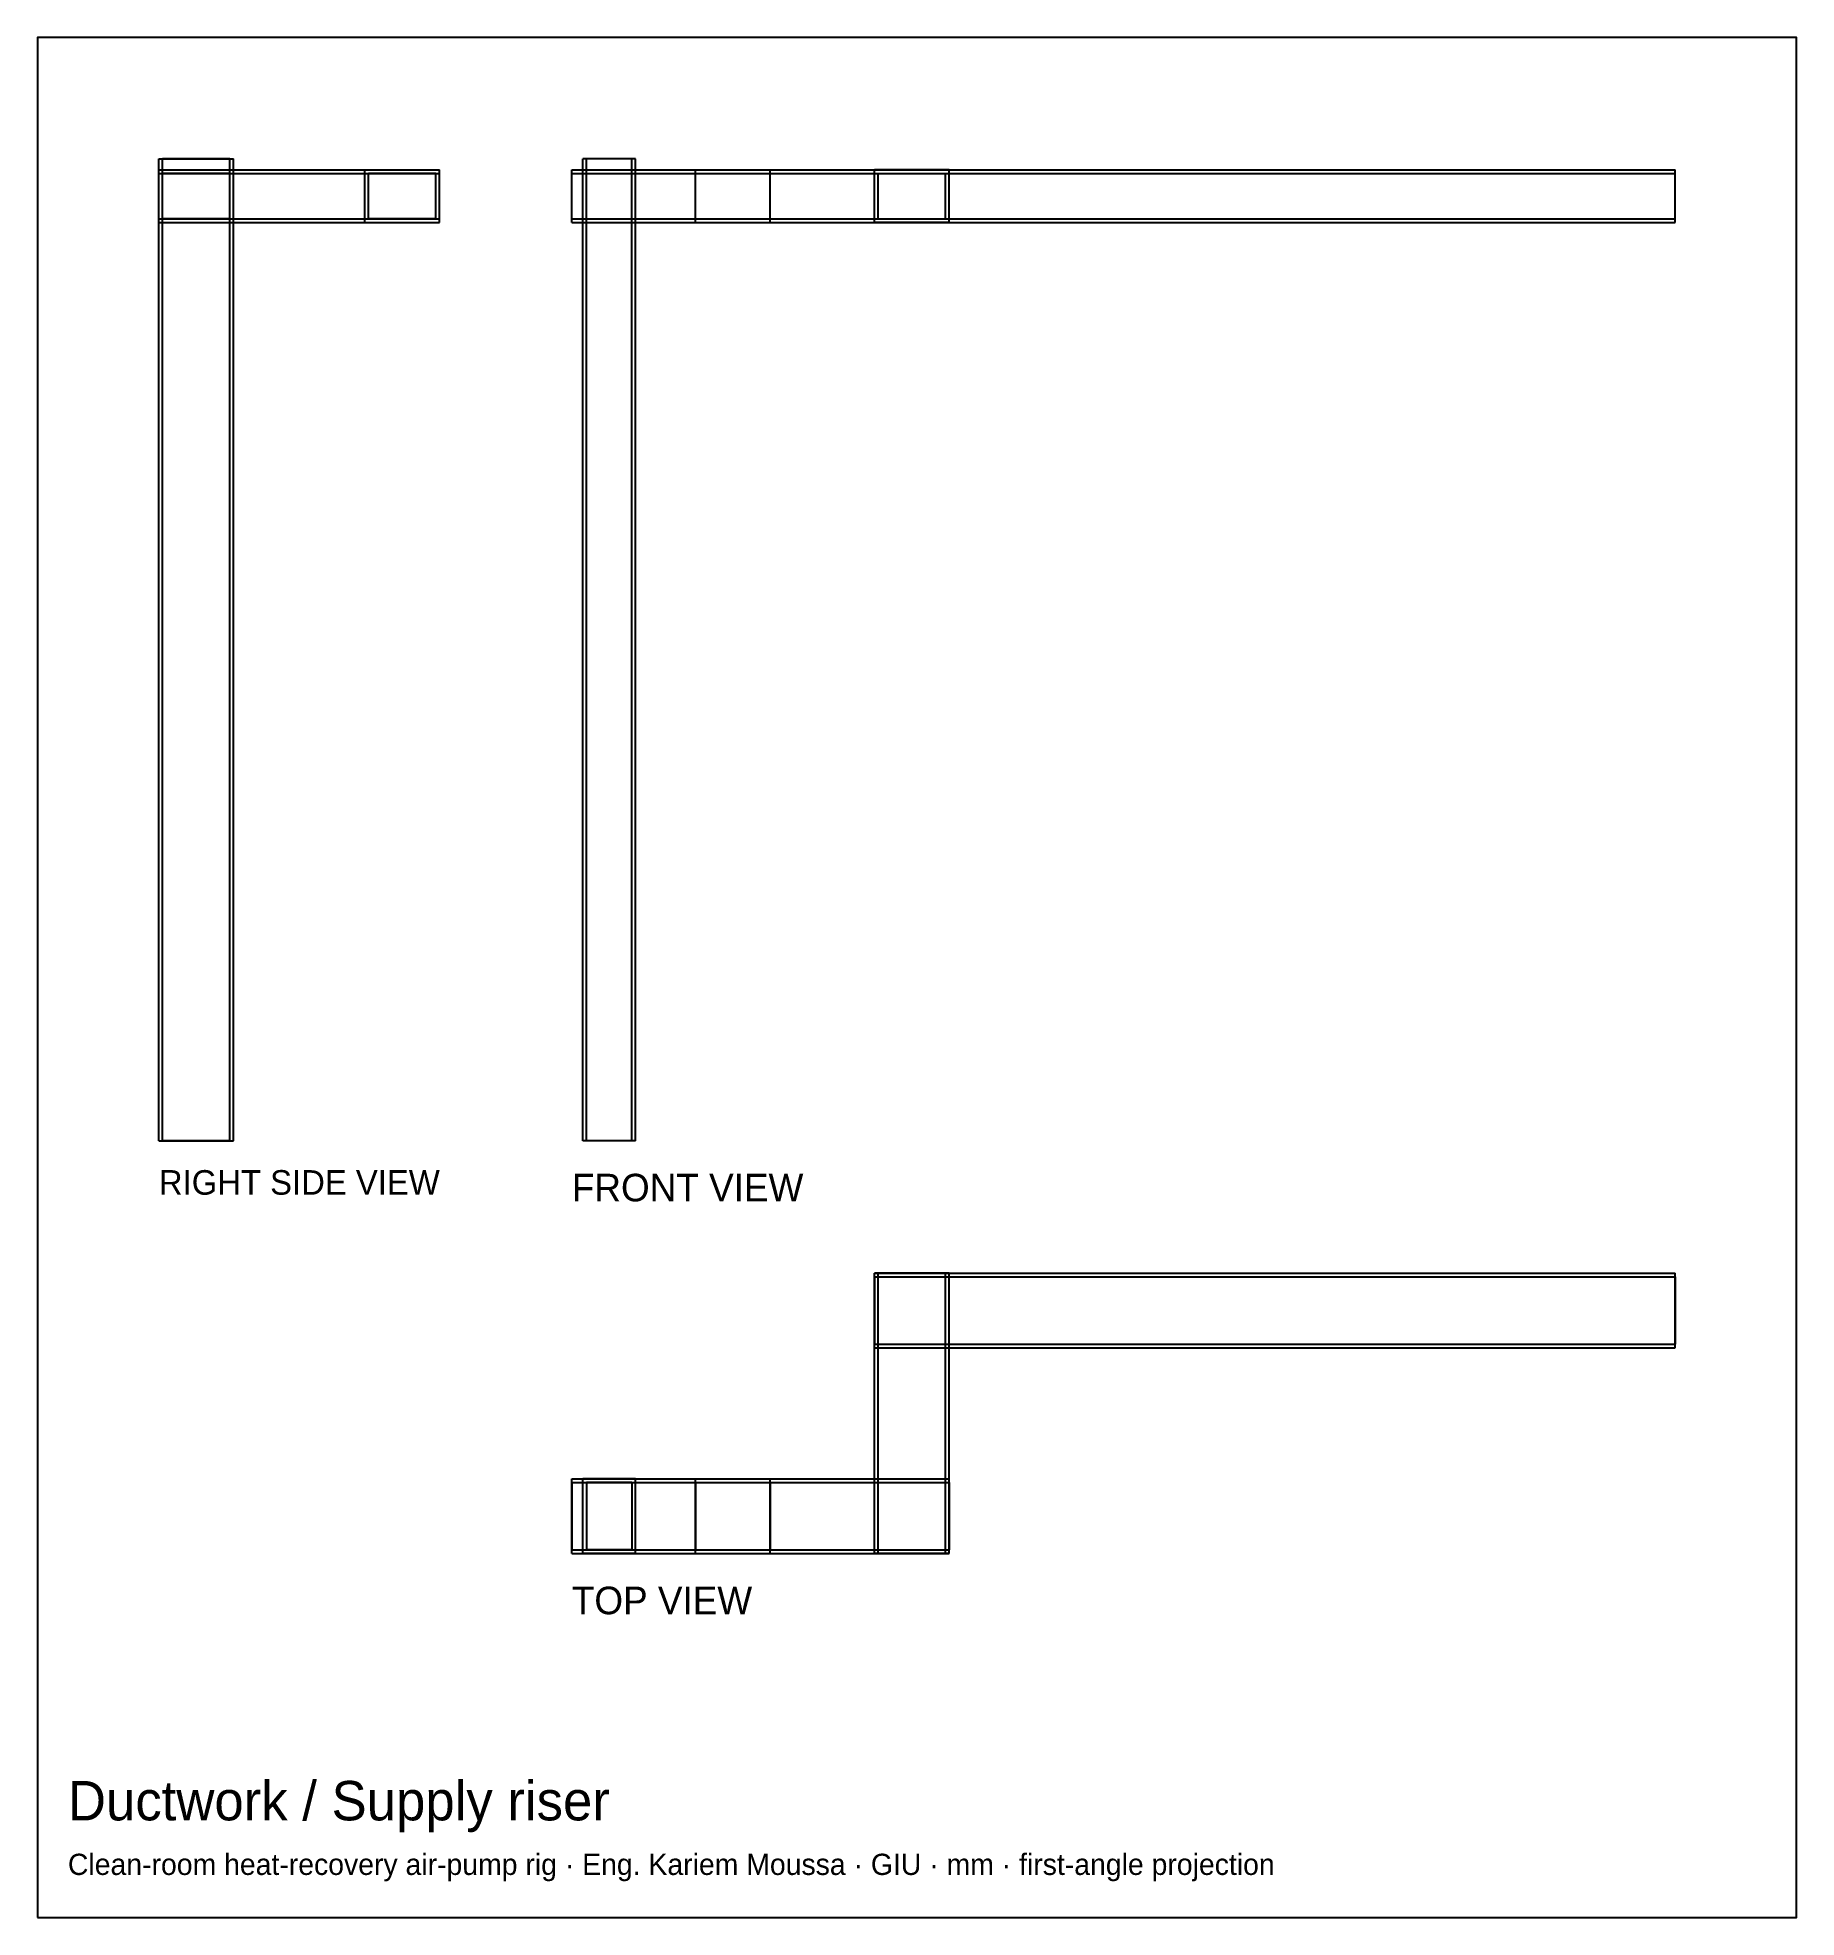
# Model space of a CAD drawing. Header units: millimetres. Extents: x -281 to 445, y -266 to 510.
import ezdxf

# ---------------------------------------------------------------- set-up
doc = ezdxf.new("R2010")
doc.units = ezdxf.units.MM
for name, color, linetype in [('BORDER', 7, 'Continuous'), ('HIDDEN', 8, 'Continuous'), ('TEXT', 5, 'Continuous'), ('VISIBLE', 7, 'Continuous')]:
    doc.layers.add(name, color=color, linetype=linetype)

msp = doc.modelspace()

# ---------------------------------------------------------------- linework, layer by layer
at = {"layer": 'BORDER'}
msp.add_lwpolyline([(-280.916, -265.572), (445.068, -265.572), (445.068, 510.468), (-280.916, 510.468)], close=True, dxfattribs=at)
at = {"layer": 'HIDDEN'}
for points in [[(-230.848, 460.4), (-200.048, 460.4)], [(-230.848, 55.08), (-230.848, 460.4)], [(-229.348, 55.08), (-229.348, 460.4)], [(-229.348, 55.08), (-229.348, 460.4)], [(-201.548, 460.4), (-229.348, 460.4)], [(-201.548, 460.4), (-229.348, 460.4)], [(-201.548, 55.08), (-201.548, 460.4)], [(-201.548, 55.08), (-201.548, 460.4)], [(-200.048, 55.08), (-200.048, 460.4)], [(-55.85, 55.08), (-55.85, 460.4)], [(-34.15, 460.4), (-55.85, 460.4)], [(-54.35, 55.08), (-54.35, 460.4)], [(-54.35, 55.08), (-54.35, 460.4)], [(-35.65, 460.4), (-54.35, 460.4)], [(-35.65, 460.4), (-54.35, 460.4)], [(-35.65, 55.08), (-35.65, 460.4)], [(-35.65, 55.08), (-35.65, 460.4)], [(-34.15, 55.08), (-34.15, 460.4)], [(-230.848, 455.85), (-200.048, 455.85)], [(-230.848, 455.85), (-200.048, 455.85)], [(-230.848, 434.15), (-230.848, 455.85)], [(-230.848, 434.15), (-230.848, 455.85)], [(-230.848, 455.85), (-200.048, 455.85)], [(-230.848, 434.15), (-230.848, 455.85)], [(-230.848, 434.15), (-230.848, 455.85)], [(-230.848, 455.85), (-115.048, 455.85)], [(-230.848, 454.35), (-115.048, 454.35)], [(-230.848, 454.35), (-115.048, 454.35)], [(-230.848, 435.65), (-230.848, 454.35)], [(-230.848, 435.65), (-230.848, 454.35)], [(-229.348, 435.65), (-229.348, 454.35)], [(-201.548, 454.35), (-229.348, 454.35)], [(-229.348, 435.65), (-229.348, 454.35)], [(-201.548, 454.35), (-229.348, 454.35)], [(-229.348, 435.65), (-229.348, 454.35)], [(-201.548, 454.35), (-229.348, 454.35)], [(-201.548, 435.65), (-201.548, 454.35)], [(-201.548, 435.65), (-201.548, 454.35)], [(-201.548, 435.65), (-201.548, 454.35)], [(-200.048, 434.15), (-200.048, 455.85)], [(-200.048, 434.15), (-200.048, 455.85)], [(-200.048, 434.15), (-200.048, 455.85)], [(-200.048, 434.15), (-200.048, 455.85)], [(-145.848, 455.85), (-115.048, 455.85)], [(-145.848, 455.85), (-115.048, 455.85)], [(-145.848, 434.15), (-145.848, 455.85)], [(-144.348, 435.65), (-144.348, 454.35)], [(-116.548, 454.35), (-144.348, 454.35)], [(-116.548, 435.65), (-116.548, 454.35)], [(-115.048, 434.15), (-115.048, 455.85)], [(-115.048, 434.15), (-115.048, 455.85)], [(-115.048, 434.15), (-115.048, 455.85)], [(-115.048, 435.65), (-115.048, 454.35)], [(-115.048, 435.65), (-115.048, 454.35)], [(-60.4, 434.15), (-60.4, 455.85)], [(-60.4, 455.85), (21.4, 455.85)], [(-60.4, 454.35), (21.4, 454.35)], [(-60.4, 454.35), (21.4, 454.35)], [(-60.4, 435.65), (-60.4, 454.35)], [(-60.4, 435.65), (-60.4, 454.35)], [(-9.4, 434.15), (-9.4, 455.85)], [(-9.4, 455.85), (95.4, 455.85)], [(-9.4, 454.35), (95.4, 454.35)], [(-9.4, 454.35), (95.4, 454.35)], [(-9.4, 435.65), (-9.4, 454.35)], [(-9.4, 435.65), (-9.4, 454.35)], [(21.4, 434.15), (21.4, 455.85)], [(21.4, 435.65), (21.4, 454.35)], [(21.4, 435.65), (21.4, 454.35)], [(64.6, 434.15), (64.6, 455.85)], [(95.4, 455.85), (64.6, 455.85)], [(64.6, 434.15), (64.6, 455.85)], [(64.6, 455.85), (395, 455.85)], [(64.6, 434.15), (64.6, 455.85)], [(64.6, 455.85), (95.4, 455.85)], [(64.6, 454.35), (395, 454.35)], [(64.6, 454.35), (395, 454.35)], [(64.6, 435.65), (64.6, 454.35)], [(64.6, 435.65), (64.6, 454.35)], [(66.1, 454.35), (93.9, 454.35)], [(66.1, 435.65), (66.1, 454.35)], [(93.9, 435.65), (93.9, 454.35)], [(95.4, 434.15), (95.4, 455.85)], [(95.4, 434.15), (95.4, 455.85)], [(95.4, 435.65), (95.4, 454.35)], [(95.4, 435.65), (95.4, 454.35)], [(395, 434.15), (395, 455.85)], [(395, 435.65), (395, 454.35)], [(395, 435.65), (395, 454.35)], [(-230.848, 435.65), (-115.048, 435.65)], [(-230.848, 435.65), (-115.048, 435.65)], [(-201.548, 435.65), (-229.348, 435.65)], [(-201.548, 435.65), (-229.348, 435.65)], [(-201.548, 435.65), (-229.348, 435.65)], [(-116.548, 435.65), (-144.348, 435.65)], [(-60.4, 435.65), (21.4, 435.65)], [(-60.4, 435.65), (21.4, 435.65)], [(-9.4, 435.65), (95.4, 435.65)], [(-9.4, 435.65), (95.4, 435.65)], [(64.6, 435.65), (395, 435.65)], [(64.6, 435.65), (395, 435.65)], [(66.1, 435.65), (93.9, 435.65)], [(-230.848, 434.15), (-200.048, 434.15)], [(-230.848, 434.15), (-200.048, 434.15)], [(-230.848, 434.15), (-200.048, 434.15)], [(-230.848, 434.15), (-115.048, 434.15)], [(-145.848, 434.15), (-115.048, 434.15)], [(-145.848, 434.15), (-115.048, 434.15)], [(-60.4, 434.15), (21.4, 434.15)], [(-9.4, 434.15), (95.4, 434.15)], [(95.4, 434.15), (64.6, 434.15)], [(64.6, 434.15), (395, 434.15)], [(64.6, 434.15), (95.4, 434.15)], [(-230.848, 55.08), (-200.048, 55.08)], [(-201.548, 55.08), (-229.348, 55.08)], [(-201.548, 55.08), (-229.348, 55.08)], [(-34.15, 55.08), (-55.85, 55.08)], [(-35.65, 55.08), (-54.35, 55.08)], [(-35.65, 55.08), (-54.35, 55.08)], [(95.4, 0.432), (64.6, 0.432)], [(64.6, -115.368), (64.6, 0.432)], [(64.6, 0.432), (395, 0.432)], [(64.6, -30.368), (64.6, 0.432)], [(66.1, -115.368), (66.1, 0.432)], [(66.1, -115.368), (66.1, 0.432)], [(66.1, 0.432), (93.9, 0.432)], [(66.1, 0.432), (93.9, 0.432)], [(93.9, -115.368), (93.9, 0.432)], [(93.9, -115.368), (93.9, 0.432)], [(95.4, -115.368), (95.4, 0.432)], [(395, -30.368), (395, 0.432)], [(64.6, -1.068), (395, -1.068)], [(64.6, -1.068), (395, -1.068)], [(64.6, -1.068), (64.6, -28.868)], [(64.6, -1.068), (64.6, -28.868)], [(395, -1.068), (395, -28.868)], [(395, -1.068), (395, -28.868)], [(64.6, -28.868), (395, -28.868)], [(64.6, -28.868), (395, -28.868)], [(64.6, -30.368), (395, -30.368)], [(-60.4, -84.568), (21.4, -84.568)], [(-60.4, -115.368), (-60.4, -84.568)], [(-34.15, -84.568), (-55.85, -84.568)], [(-55.85, -115.368), (-55.85, -84.568)], [(-34.15, -115.368), (-34.15, -84.568)], [(-9.4, -84.568), (95.4, -84.568)], [(-9.4, -115.368), (-9.4, -84.568)], [(21.4, -115.368), (21.4, -84.568)], [(95.4, -115.368), (95.4, -84.568)], [(-60.4, -86.068), (21.4, -86.068)], [(-60.4, -86.068), (21.4, -86.068)], [(-60.4, -86.068), (-60.4, -113.868)], [(-60.4, -86.068), (-60.4, -113.868)], [(-54.35, -86.068), (-54.35, -113.868)], [(-35.65, -86.068), (-54.35, -86.068)], [(-35.65, -86.068), (-35.65, -113.868)], [(-9.4, -86.068), (95.4, -86.068)], [(-9.4, -86.068), (95.4, -86.068)], [(-9.4, -86.068), (-9.4, -113.868)], [(-9.4, -86.068), (-9.4, -113.868)], [(21.4, -86.068), (21.4, -113.868)], [(21.4, -86.068), (21.4, -113.868)], [(95.4, -86.068), (95.4, -113.868)], [(95.4, -86.068), (95.4, -113.868)], [(-60.4, -113.868), (21.4, -113.868)], [(-60.4, -113.868), (21.4, -113.868)], [(-60.4, -115.368), (21.4, -115.368)], [(-34.15, -115.368), (-55.85, -115.368)], [(-35.65, -113.868), (-54.35, -113.868)], [(-9.4, -113.868), (95.4, -113.868)], [(-9.4, -113.868), (95.4, -113.868)], [(-9.4, -115.368), (95.4, -115.368)], [(95.4, -115.368), (64.6, -115.368)], [(66.1, -115.368), (93.9, -115.368)], [(66.1, -115.368), (93.9, -115.368)]]:
    msp.add_lwpolyline(points, dxfattribs=at)
at = {"layer": 'VISIBLE'}
for points in [[(-230.848, 460.4), (-200.048, 460.4)], [(-230.848, 55.08), (-230.848, 460.4)], [(-200.048, 455.85), (-200.048, 460.4)], [(-55.85, 55.08), (-55.85, 460.4)], [(-34.15, 460.4), (-55.85, 460.4)], [(-34.15, 55.08), (-34.15, 460.4)], [(-230.848, 455.85), (-200.048, 455.85)], [(-230.848, 434.15), (-230.848, 455.85)], [(-230.848, 434.15), (-230.848, 455.85)], [(-230.848, 455.85), (-145.848, 455.85)], [(-229.348, 435.65), (-229.348, 454.35)], [(-201.548, 454.35), (-229.348, 454.35)], [(-201.548, 435.65), (-201.548, 454.35)], [(-200.048, 434.15), (-200.048, 455.85)], [(-145.848, 455.85), (-115.048, 455.85)], [(-145.848, 434.15), (-145.848, 455.85)], [(-144.348, 435.65), (-144.348, 454.35)], [(-116.548, 454.35), (-144.348, 454.35)], [(-116.548, 435.65), (-116.548, 454.35)], [(-115.048, 434.15), (-115.048, 455.85)], [(-60.4, 434.15), (-60.4, 455.85)], [(-60.4, 455.85), (21.4, 455.85)], [(-9.4, 434.15), (-9.4, 455.85)], [(-9.4, 455.85), (95.4, 455.85)], [(21.4, 434.15), (21.4, 455.85)], [(64.6, 434.15), (64.6, 455.85)], [(95.4, 455.85), (64.6, 455.85)], [(66.1, 454.35), (93.9, 454.35)], [(66.1, 435.65), (66.1, 454.35)], [(93.9, 435.65), (93.9, 454.35)], [(95.4, 434.15), (95.4, 455.85)], [(95.4, 434.15), (95.4, 455.85)], [(95.4, 455.85), (395, 455.85)], [(395, 434.15), (395, 455.85)], [(-201.548, 435.65), (-229.348, 435.65)], [(-116.548, 435.65), (-144.348, 435.65)], [(66.1, 435.65), (93.9, 435.65)], [(-230.848, 434.15), (-200.048, 434.15)], [(-230.848, 434.15), (-145.848, 434.15)], [(-200.048, 55.08), (-200.048, 434.15)], [(-145.848, 434.15), (-115.048, 434.15)], [(-60.4, 434.15), (21.4, 434.15)], [(-9.4, 434.15), (95.4, 434.15)], [(95.4, 434.15), (64.6, 434.15)], [(95.4, 434.15), (395, 434.15)], [(-230.848, 55.08), (-200.048, 55.08)], [(-34.15, 55.08), (-55.85, 55.08)], [(64.6, -115.368), (64.6, 0.432)], [(95.4, 0.432), (64.6, 0.432)], [(64.6, 0.432), (395, 0.432)], [(64.6, -30.368), (64.6, 0.432)], [(95.4, -115.368), (95.4, 0.432)], [(395, -30.368), (395, 0.432)], [(64.6, -30.368), (395, -30.368)], [(-60.4, -84.568), (21.4, -84.568)], [(-60.4, -115.368), (-60.4, -84.568)], [(-34.15, -84.568), (-55.85, -84.568)], [(-55.85, -115.368), (-55.85, -84.568)], [(-34.15, -115.368), (-34.15, -84.568)], [(-9.4, -84.568), (95.4, -84.568)], [(-9.4, -115.368), (-9.4, -84.568)], [(21.4, -115.368), (21.4, -84.568)], [(95.4, -115.368), (95.4, -84.568)], [(-54.35, -86.068), (-54.35, -113.868)], [(-35.65, -86.068), (-54.35, -86.068)], [(-35.65, -86.068), (-35.65, -113.868)], [(-60.4, -115.368), (21.4, -115.368)], [(-34.15, -115.368), (-55.85, -115.368)], [(-35.65, -113.868), (-54.35, -113.868)], [(-9.4, -115.368), (95.4, -115.368)], [(95.4, -115.368), (64.6, -115.368)]]:
    msp.add_lwpolyline(points, dxfattribs=at)

# ---------------------------------------------------------------- texts
at = {"layer": 'TEXT'}
for s, height, p in [('RIGHT SIDE VIEW', 10.133, (-230.848, 32.787)), ('FRONT VIEW', 11.385, (-60.4, 30.033)), ('TOP VIEW', 11.385, (-60.4, -140.415)), ('Ductwork / Supply riser', 16.27205, (-268.399, -225.517)), ('Clean-room heat-recovery air-pump rig · Eng. Kariem Moussa · GIU · mm · first-angle projection', 8.76187, (-268.399, -248.048))]:
    msp.add_text(s, height=height, dxfattribs=at).set_placement(p)

doc.saveas('drawing.dxf')
